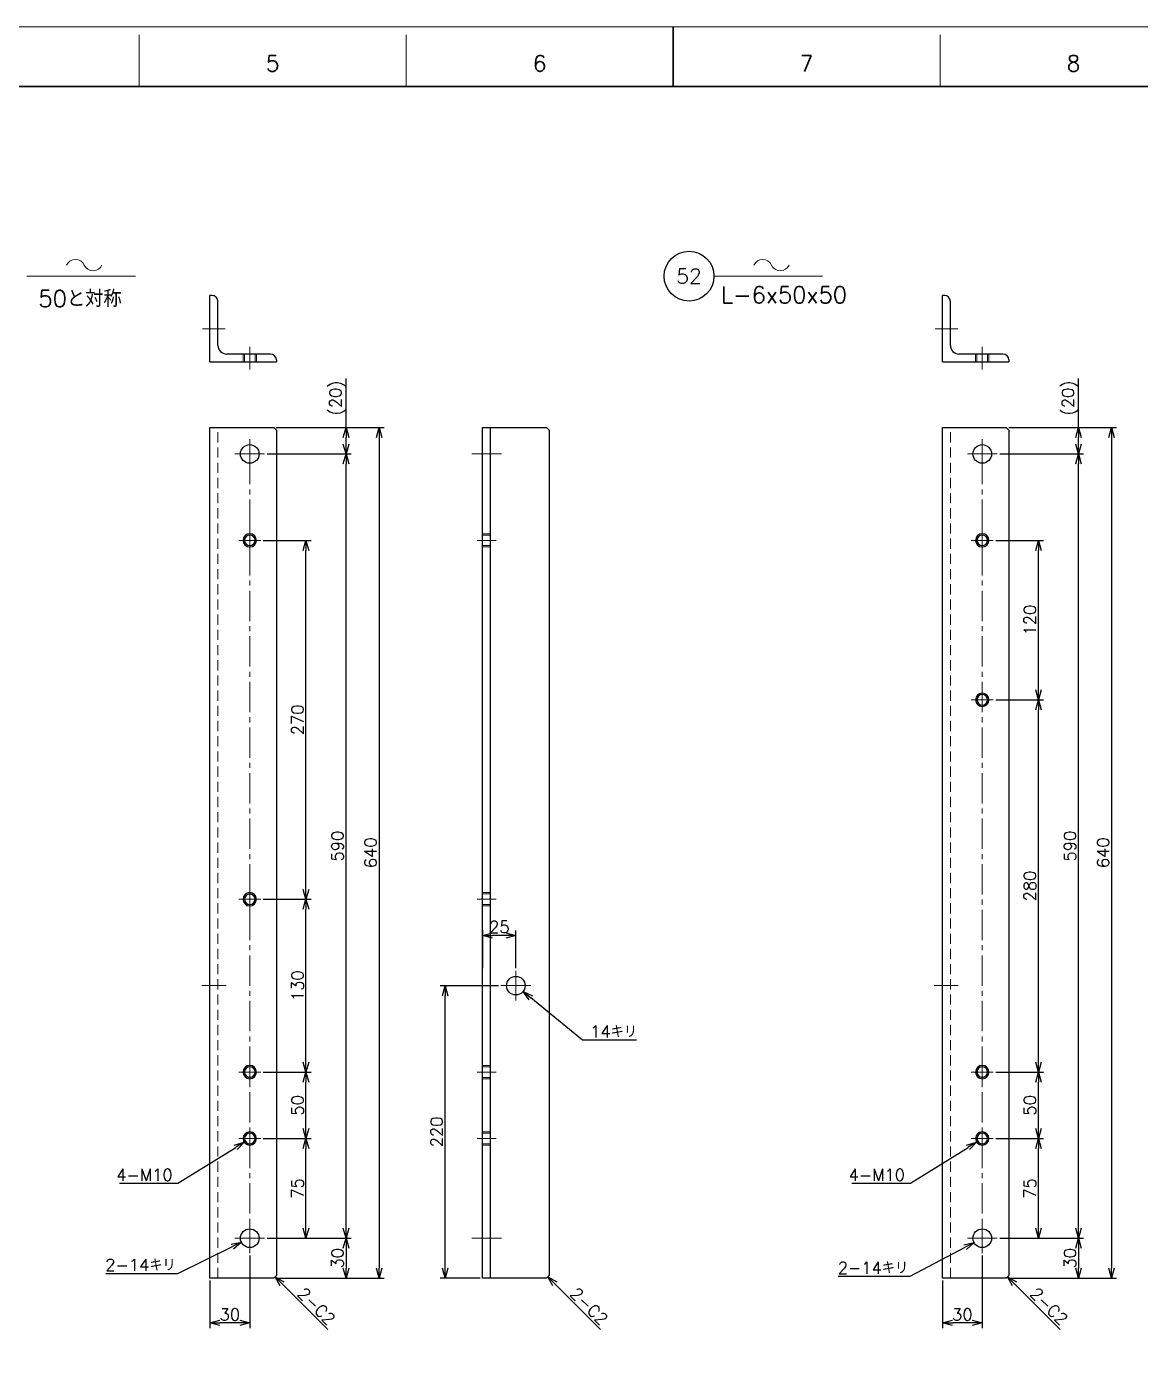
# Model space of a CAD drawing. Header units: millimetres. Extents: x 0 to 2485, y -14 to 1749.
# Drawn here: x 795 to 1633, y 741 to 1749 of the extents above; entities that cross this region are included whole.
import ezdxf
from ezdxf import colors
from ezdxf.entities.mleader import LeaderData, LeaderLine
from ezdxf.enums import TextEntityAlignment as Align
from ezdxf.math import Vec2, Vec3

# ---------------------------------------------------------------- set-up
doc = ezdxf.new("R2010")
doc.units = ezdxf.units.MM
doc.header["$LTSCALE"] = 1.2
doc.header["$PDMODE"] = 99
doc.header["$PDSIZE"] = 1
doc.linetypes.add('CENTER2', pattern=[28.575, 19.05, -3.175, 3.175, -3.175])
doc.linetypes.add('HIDDEN', pattern=[9.525, 6.35, -3.175])
for name, color, linetype, lineweight in [('04_HIDDEN', 2, 'HIDDEN', 13), ('05_CENTER', 4, 'CENTER2', 13), ('08_DIM', 3, 'Continuous', 13), ('90_FRAME', 5, 'Continuous', 35)]:
    doc.layers.add(name, color=color, linetype=linetype, lineweight=lineweight)
doc.layers.add('91_BLANK', color=5, linetype='Continuous', lineweight=0, plot=False)
doc.styles.add('KSS_TXT', font='txt.shx', dxfattribs={"bigfont": 'extfont2.shx'})
doc.styles.get("Standard").update_dxf_attribs({"font": 'txt.shx', "bigfont": 'extfont2.shx'})
doc.dimstyles.new('KSS_DIM', dxfattribs={"dimscale": 3, "dimtxt": 3, "dimasz": 2.5, "dimexe": 1.25, "dimexo": 0.625, "dimtad": 1, "dimdsep": 46, "dimtxsty": 'KSS_TXT', "dimblk": 'OPEN30', "dimcen": 0, "dimazin": 2, "dimtfac": 0.75, "dimtmove": 0, "dimatfit": 3, "dimldrblk": 'OPEN30', "dimfxl": 1.25, "dimtolj": 1, "dimarcsym": 0})
doc.dimstyles.new('KSS_DIM$3', dxfattribs={"dimscale": 3, "dimtxt": 3, "dimasz": 2.5, "dimexe": 1.25, "dimexo": 0.625, "dimtad": 1, "dimtih": 1, "dimtoh": 1, "dimdsep": 46, "dimtxsty": 'KSS_TXT', "dimblk": 'OPEN30', "dimcen": 0, "dimazin": 2, "dimtfac": 0.75, "dimtofl": 0, "dimtmove": 0, "dimatfit": 3, "dimldrblk": 'OPEN30', "dimfxl": 1.25, "dimtolj": 1, "dimarcsym": 0})

# ---------------------------------------------------------------- blocks, each defined once
blk = doc.blocks.new('M10Tz_1_1')
at = {"color": 0}
for radius in [5, 4]:
    blk.add_circle((0, 0), radius, dxfattribs=at)
at = {"layer": '05_CENTER'}
for p, q in [((8.3, 0), (-8.3, 0)), ((0, -8.3), (0, 8.3))]:
    blk.add_line(p, q, dxfattribs=at)
blk = doc.blocks.new('p1ba05')
for centre, start, end in [((-2.95, 0.29), 24.2276, 155.5758), ((0, 1.62), 204.2276, 335.5758)]:
    blk.add_arc(centre, 1.62, start, end)
blk = doc.blocks.new('_Open30')
at = {"color": 0, "linetype": 'ByBlock', "lineweight": -2}
for p, q in [((-1, 0.27), (0, 0)), ((0, 0), (-1, -0.27)), ((0, 0), (-1, 0))]:
    blk.add_line(p, q, dxfattribs=at)
blk = doc.blocks.new('*D159')
at = {"layer": '08_DIM', "color": 0, "lineweight": -2, "transparency": 16777216}
for p, q in [((975.8, 837.4), (1038.9, 837.4)), ((1035.1, 829.9), (1035.1, 814.9)), ((982.6, 807.4), (1038.9, 807.4))]:
    blk.add_line(p, q, dxfattribs=at)
at = {"layer": 'Defpoints', "color": 0, "transparency": 16777216}
for p in [(973.9, 837.4), (980.7, 807.4), (1035.1, 807.4)]:
    blk.add_point(p, dxfattribs=at)
at = {"layer": '08_DIM', "color": 0, "lineweight": -2, "transparency": 16777216, "xscale": 7.5, "yscale": 7.5, "zscale": 7.5}
for p, rotation in [((1035.1, 837.4), 90), ((1035.1, 807.4), 270)]:
    blk.add_blockref('_Open30', p, dxfattribs=dict(at, rotation=rotation))
at = {"layer": '08_DIM', "color": 0, "transparency": 16777216, "insert": (1028.7, 822.4), "char_height": 9, "attachment_point": 5, "rotation": 90, "style": 'KSS_TXT'}
blk.add_mtext('\\A1;30', dxfattribs=at)
blk = doc.blocks.new('*D160')
at = {"layer": '08_DIM', "color": 0, "lineweight": -2, "transparency": 16777216}
for p, q in [((972.9, 912.4), (1008.8, 912.4)), ((1005, 844.9), (1005, 904.9)), ((975.8, 837.4), (1008.8, 837.4))]:
    blk.add_line(p, q, dxfattribs=at)
at = {"layer": 'Defpoints', "color": 0, "transparency": 16777216}
for p in [(971, 912.4), (1005, 912.4), (973.9, 837.4)]:
    blk.add_point(p, dxfattribs=at)
at = {"layer": '08_DIM', "color": 0, "lineweight": -2, "transparency": 16777216, "xscale": 7.5, "yscale": 7.5, "zscale": 7.5}
for p, rotation in [((1005, 912.4), 90), ((1005, 837.4), 270)]:
    blk.add_blockref('_Open30', p, dxfattribs=dict(at, rotation=rotation))
at = {"layer": '08_DIM', "color": 0, "transparency": 16777216, "insert": (998.7, 874.9), "char_height": 9, "attachment_point": 5, "rotation": 90, "style": 'KSS_TXT'}
blk.add_mtext('\\A1;75', dxfattribs=at)
blk = doc.blocks.new('*D161')
at = {"layer": '08_DIM', "color": 0, "lineweight": -2, "transparency": 16777216}
for p, q in [((972.9, 962.4), (1008.8, 962.4)), ((1005, 919.9), (1005, 954.9)), ((972.9, 912.4), (1008.8, 912.4))]:
    blk.add_line(p, q, dxfattribs=at)
at = {"layer": 'Defpoints', "color": 0, "transparency": 16777216}
for p in [(971, 962.4), (1005, 962.4), (971, 912.4)]:
    blk.add_point(p, dxfattribs=at)
at = {"layer": '08_DIM', "color": 0, "lineweight": -2, "transparency": 16777216, "xscale": 7.5, "yscale": 7.5, "zscale": 7.5}
for p, rotation in [((1005, 962.4), 90), ((1005, 912.4), 270)]:
    blk.add_blockref('_Open30', p, dxfattribs=dict(at, rotation=rotation))
at = {"layer": '08_DIM', "color": 0, "transparency": 16777216, "insert": (998.7, 937.4), "char_height": 9, "attachment_point": 5, "rotation": 90, "style": 'KSS_TXT'}
blk.add_mtext('\\A1;50', dxfattribs=at)
blk = doc.blocks.new('*D162')
at = {"layer": '08_DIM', "color": 0, "lineweight": -2, "transparency": 16777216}
for p, q in [((972.9, 1092.4), (1008.8, 1092.4)), ((1005, 969.9), (1005, 1084.9)), ((972.9, 962.4), (1008.8, 962.4))]:
    blk.add_line(p, q, dxfattribs=at)
at = {"layer": 'Defpoints', "color": 0, "transparency": 16777216}
for p in [(971, 1092.4), (1005, 1092.4), (971, 962.4)]:
    blk.add_point(p, dxfattribs=at)
at = {"layer": '08_DIM', "color": 0, "lineweight": -2, "transparency": 16777216, "xscale": 7.5, "yscale": 7.5, "zscale": 7.5}
for p, rotation in [((1005, 1092.4), 90), ((1005, 962.4), 270)]:
    blk.add_blockref('_Open30', p, dxfattribs=dict(at, rotation=rotation))
at = {"layer": '08_DIM', "color": 0, "transparency": 16777216, "insert": (998.7, 1027.4), "char_height": 9, "attachment_point": 5, "rotation": 90, "style": 'KSS_TXT'}
blk.add_mtext('\\A1;130', dxfattribs=at)
blk = doc.blocks.new('*D163')
at = {"layer": '08_DIM', "color": 0, "lineweight": -2, "transparency": 16777216}
for p, q in [((972.9, 1362.4), (1008.8, 1362.4)), ((1005, 1099.9), (1005, 1354.9)), ((972.9, 1092.4), (1008.8, 1092.4))]:
    blk.add_line(p, q, dxfattribs=at)
at = {"layer": 'Defpoints', "color": 0, "transparency": 16777216}
for p in [(971, 1362.4), (1005, 1362.4), (971, 1092.4)]:
    blk.add_point(p, dxfattribs=at)
at = {"layer": '08_DIM', "color": 0, "lineweight": -2, "transparency": 16777216, "xscale": 7.5, "yscale": 7.5, "zscale": 7.5}
for p, rotation in [((1005, 1362.4), 90), ((1005, 1092.4), 270)]:
    blk.add_blockref('_Open30', p, dxfattribs=dict(at, rotation=rotation))
at = {"layer": '08_DIM', "color": 0, "transparency": 16777216, "insert": (998.7, 1227.4), "char_height": 9, "attachment_point": 5, "rotation": 90, "style": 'KSS_TXT'}
blk.add_mtext('\\A1;270', dxfattribs=at)
blk = doc.blocks.new('*D164')
at = {"layer": '08_DIM', "color": 0, "lineweight": -2, "transparency": 16777216}
for p, q in [((975.8, 1427.4), (1038.9, 1427.4)), ((1035.1, 844.9), (1035.1, 1419.9)), ((975.8, 837.4), (1038.9, 837.4))]:
    blk.add_line(p, q, dxfattribs=at)
at = {"layer": 'Defpoints', "color": 0, "transparency": 16777216}
for p in [(973.9, 1427.4), (1035.1, 1427.4), (973.9, 837.4)]:
    blk.add_point(p, dxfattribs=at)
at = {"layer": '08_DIM', "color": 0, "lineweight": -2, "transparency": 16777216, "xscale": 7.5, "yscale": 7.5, "zscale": 7.5}
for p, rotation in [((1035.1, 1427.4), 90), ((1035.1, 837.4), 270)]:
    blk.add_blockref('_Open30', p, dxfattribs=dict(at, rotation=rotation))
at = {"layer": '08_DIM', "color": 0, "transparency": 16777216, "insert": (1028.7, 1132.4), "char_height": 9, "attachment_point": 5, "rotation": 90, "style": 'KSS_TXT'}
blk.add_mtext('\\A1;590', dxfattribs=at)
blk = doc.blocks.new('*D165')
at = {"layer": '08_DIM', "color": 0, "lineweight": -2, "transparency": 16777216}
for p, q in [((1035.1, 1447.4), (1035.1, 1484.2)), ((982.6, 1447.4), (1038.9, 1447.4)), ((1035.1, 1434.9), (1035.1, 1439.9)), ((975.8, 1427.4), (1038.9, 1427.4))]:
    blk.add_line(p, q, dxfattribs=at)
at = {"layer": 'Defpoints', "color": 0, "transparency": 16777216}
for p in [(980.7, 1447.4), (1035.1, 1447.4), (973.9, 1427.4)]:
    blk.add_point(p, dxfattribs=at)
at = {"layer": '08_DIM', "color": 0, "lineweight": -2, "transparency": 16777216, "xscale": 7.5, "yscale": 7.5, "zscale": 7.5}
for p, rotation in [((1035.1, 1447.4), 90), ((1035.1, 1427.4), 270)]:
    blk.add_blockref('_Open30', p, dxfattribs=dict(at, rotation=rotation))
at = {"layer": '08_DIM', "color": 0, "transparency": 16777216, "insert": (1028.7, 1469.6), "char_height": 9, "attachment_point": 5, "rotation": 90, "style": 'KSS_TXT'}
blk.add_mtext('\\A1;(20)', dxfattribs=at)
blk = doc.blocks.new('*D166')
at = {"layer": '08_DIM', "color": 0, "lineweight": -2, "transparency": 16777216}
for p, q in [((982.6, 1447.4), (1063.7, 1447.4)), ((1060, 1439.9), (1060, 814.9)), ((982.6, 807.4), (1063.7, 807.4))]:
    blk.add_line(p, q, dxfattribs=at)
at = {"layer": 'Defpoints', "color": 0, "transparency": 16777216}
for p in [(980.7, 1447.4), (980.7, 807.4), (1060, 807.4)]:
    blk.add_point(p, dxfattribs=at)
at = {"layer": '08_DIM', "color": 0, "lineweight": -2, "transparency": 16777216, "xscale": 7.5, "yscale": 7.5, "zscale": 7.5}
for p, rotation in [((1060, 1447.4), 90), ((1060, 807.4), 270)]:
    blk.add_blockref('_Open30', p, dxfattribs=dict(at, rotation=rotation))
at = {"layer": '08_DIM', "color": 0, "transparency": 16777216, "insert": (1053.6, 1127.4), "char_height": 9, "attachment_point": 5, "rotation": 90, "style": 'KSS_TXT'}
blk.add_mtext('\\A1;640', dxfattribs=at)
blk = doc.blocks.new('*D167')
at = {"layer": '08_DIM', "color": 0, "lineweight": -2, "transparency": 16777216}
for p, q in [((962.7, 824.4), (962.7, 769.9)), ((932.7, 805.6), (932.7, 769.9)), ((955.2, 773.7), (940.2, 773.7))]:
    blk.add_line(p, q, dxfattribs=at)
at = {"layer": 'Defpoints', "color": 0, "transparency": 16777216}
for p in [(962.7, 826.3), (932.7, 807.4), (932.7, 773.7)]:
    blk.add_point(p, dxfattribs=at)
at = {"layer": '08_DIM', "color": 0, "lineweight": -2, "transparency": 16777216, "xscale": 7.5, "yscale": 7.5, "zscale": 7.5, "rotation": 180}
blk.add_blockref('_Open30', (932.7, 773.7), dxfattribs=at)
at = {"layer": '08_DIM', "color": 0, "lineweight": -2, "transparency": 16777216, "xscale": 7.5, "yscale": 7.5, "zscale": 7.5}
blk.add_blockref('_Open30', (962.7, 773.7), dxfattribs=at)
at = {"layer": '08_DIM', "color": 0, "transparency": 16777216, "insert": (947.7, 780), "char_height": 9, "attachment_point": 5, "style": 'KSS_TXT'}
blk.add_mtext('\\A1;30', dxfattribs=at)
blk = doc.blocks.new('*D168')
at = {"layer": '08_DIM', "color": 0, "lineweight": -2, "transparency": 16777216}
for p, q in [((1149.8, 1027.4), (1105.9, 1027.4)), ((1109.7, 814.9), (1109.7, 1019.9)), ((1136, 807.4), (1105.9, 807.4))]:
    blk.add_line(p, q, dxfattribs=at)
at = {"layer": 'Defpoints', "color": 0, "transparency": 16777216}
for p in [(1109.7, 1027.4), (1151.7, 1027.4), (1137.9, 807.4)]:
    blk.add_point(p, dxfattribs=at)
at = {"layer": '08_DIM', "color": 0, "lineweight": -2, "transparency": 16777216, "xscale": 7.5, "yscale": 7.5, "zscale": 7.5}
for p, rotation in [((1109.7, 1027.4), 90), ((1109.7, 807.4), 270)]:
    blk.add_blockref('_Open30', p, dxfattribs=dict(at, rotation=rotation))
at = {"layer": '08_DIM', "color": 0, "transparency": 16777216, "insert": (1103.3, 917.4), "char_height": 9, "attachment_point": 5, "rotation": 90, "style": 'KSS_TXT'}
blk.add_mtext('\\A1;220', dxfattribs=at)
blk = doc.blocks.new('*D169')
at = {"layer": '08_DIM', "color": 0, "lineweight": -2, "transparency": 16777216}
for p, q in [((1137.9, 1040.5), (1137.9, 1068.9)), ((1162.9, 1040.5), (1162.9, 1068.9)), ((1155.4, 1065.2), (1145.4, 1065.2))]:
    blk.add_line(p, q, dxfattribs=at)
at = {"layer": 'Defpoints', "color": 0, "transparency": 16777216}
for p in [(1137.9, 1065.2), (1137.9, 1038.6), (1162.9, 1038.6)]:
    blk.add_point(p, dxfattribs=at)
at = {"layer": '08_DIM', "color": 0, "lineweight": -2, "transparency": 16777216, "xscale": 7.5, "yscale": 7.5, "zscale": 7.5, "rotation": 180}
blk.add_blockref('_Open30', (1137.9, 1065.2), dxfattribs=at)
at = {"layer": '08_DIM', "color": 0, "lineweight": -2, "transparency": 16777216, "xscale": 7.5, "yscale": 7.5, "zscale": 7.5}
blk.add_blockref('_Open30', (1162.9, 1065.2), dxfattribs=at)
at = {"layer": '08_DIM', "color": 0, "transparency": 16777216, "insert": (1150.4, 1071.6), "char_height": 9, "attachment_point": 5, "style": 'KSS_TXT'}
blk.add_mtext('\\A1;25', dxfattribs=at)
blk = doc.blocks.new('*D170')
at = {"layer": '08_DIM', "color": 0, "lineweight": -2, "transparency": 16777216}
for p, q in [((1212.9, 986.5), (1174.1, 1018.3)), ((1253.5, 986.5), (1212.9, 986.5))]:
    blk.add_line(p, q, dxfattribs=at)
at = {"layer": 'Defpoints', "color": 0, "transparency": 16777216}
for p in [(1157.5, 1031.9), (1168.3, 1023)]:
    blk.add_point(p, dxfattribs=at)
at = {"layer": '08_DIM', "color": 0, "lineweight": -2, "transparency": 16777216, "xscale": 7.5, "yscale": 7.5, "zscale": 7.5, "rotation": 140.720822462114}
blk.add_blockref('_Open30', (1168.3, 1023), dxfattribs=at)
at = {"layer": '08_DIM', "color": 0, "transparency": 16777216, "insert": (1236.4, 992.9), "char_height": 9, "attachment_point": 5, "style": 'KSS_TXT'}
blk.add_mtext('\\A1;14キリ', dxfattribs=at)
blk = doc.blocks.new('*D171')
at = {"layer": '08_DIM', "color": 0, "lineweight": -2, "transparency": 16777216}
for p, q in [((908.5, 810.9), (949.7, 831.1)), ((854.4, 810.9), (908.5, 810.9))]:
    blk.add_line(p, q, dxfattribs=at)
at = {"layer": 'Defpoints', "color": 0, "transparency": 16777216}
for p in [(969, 840.5), (956.4, 834.4)]:
    blk.add_point(p, dxfattribs=at)
at = {"layer": '08_DIM', "color": 0, "lineweight": -2, "transparency": 16777216, "xscale": 7.5, "yscale": 7.5, "zscale": 7.5, "rotation": 26.09176259698471}
blk.add_blockref('_Open30', (956.4, 834.4), dxfattribs=at)
at = {"layer": '08_DIM', "color": 0, "transparency": 16777216, "insert": (880.5, 817.3), "char_height": 9, "attachment_point": 5, "style": 'KSS_TXT'}
blk.add_mtext('\\A1;2-14キリ', dxfattribs=at)
blk = doc.blocks.new('*D172')
at = {"layer": '08_DIM', "color": 0, "lineweight": -2, "transparency": 16777216}
for p, q in [((908.6, 878.8), (952.1, 905.8)), ((864.7, 878.8), (908.6, 878.8))]:
    blk.add_line(p, q, dxfattribs=at)
at = {"layer": 'Defpoints', "color": 0, "transparency": 16777216}
for p in [(958.5, 909.8), (967, 915.1)]:
    blk.add_point(p, dxfattribs=at)
at = {"layer": '08_DIM', "color": 0, "lineweight": -2, "transparency": 16777216, "xscale": 7.5, "yscale": 7.5, "zscale": 7.5, "rotation": 31.90111735205874}
blk.add_blockref('_Open30', (958.5, 909.8), dxfattribs=at)
at = {"layer": '08_DIM', "color": 0, "transparency": 16777216, "insert": (883.5, 885.1), "char_height": 9, "attachment_point": 5, "style": 'KSS_TXT'}
blk.add_mtext('\\A1;4-M10', dxfattribs=at)
blk = doc.blocks.new('*D173')
at = {"layer": '08_DIM', "color": 0, "lineweight": -2, "transparency": 16777216}
blk.add_line((987, 803.1), (1021.4, 768.8), dxfattribs=at)
at = {"layer": 'Defpoints', "color": 0, "transparency": 16777216}
for p in [(981.7, 808.4), (1025.8, 764.4), (1025.8, 764.4)]:
    blk.add_point(p, dxfattribs=at)
at = {"layer": '08_DIM', "color": 0, "lineweight": -2, "transparency": 16777216, "xscale": 7.5, "yscale": 7.5, "zscale": 7.5, "rotation": 135}
blk.add_blockref('_Open30', (981.7, 808.4), dxfattribs=at)
at = {"layer": '08_DIM', "color": 0, "transparency": 16777216, "insert": (1012.9, 786.3), "char_height": 9, "attachment_point": 5, "rotation": 315, "style": 'KSS_TXT'}
blk.add_mtext('\\A1;2-C2', dxfattribs=at)
blk = doc.blocks.new('*D174')
at = {"layer": '08_DIM', "color": 0, "lineweight": -2, "transparency": 16777216}
blk.add_line((1192.2, 803.1), (1226.5, 768.8), dxfattribs=at)
at = {"layer": 'Defpoints', "color": 0, "transparency": 16777216}
for p in [(1186.9, 808.4), (1231, 764.4), (1231, 764.4)]:
    blk.add_point(p, dxfattribs=at)
at = {"layer": '08_DIM', "color": 0, "lineweight": -2, "transparency": 16777216, "xscale": 7.5, "yscale": 7.5, "zscale": 7.5, "rotation": 135}
blk.add_blockref('_Open30', (1186.9, 808.4), dxfattribs=at)
at = {"layer": '08_DIM', "color": 0, "transparency": 16777216, "insert": (1218, 786.3), "char_height": 9, "attachment_point": 5, "rotation": 315, "style": 'KSS_TXT'}
blk.add_mtext('\\A1;2-C2', dxfattribs=at)
blk = doc.blocks.new('AM_BALLOON1')
at = {"transparency": 16777216}
blk.add_circle((0, 0), 5, dxfattribs=at)
blk.add_attdef('B_NUMBER', text='', height=3, dxfattribs=at).set_placement((0, 0), align=Align.MIDDLE_CENTER)
blk = doc.blocks.new('_OPEN')
at = {"color": 0, "linetype": 'ByBlock'}
for p, q in [((-1, 0.17), (0, 0)), ((0, 0), (-1, -0.17)), ((0, 0), (-1, 0))]:
    blk.add_line(p, q, dxfattribs=at)
blk = doc.blocks.new('*D188')
at = {"layer": '08_DIM', "color": 0, "lineweight": -2, "transparency": 16777216}
for p, q in [((1526.8, 837.4), (1589.8, 837.4)), ((1586.1, 829.9), (1586.1, 814.9)), ((1533.6, 807.4), (1589.8, 807.4))]:
    blk.add_line(p, q, dxfattribs=at)
at = {"layer": 'Defpoints', "color": 0, "transparency": 16777216}
for p in [(1524.9, 837.4), (1531.7, 807.4), (1586.1, 807.4)]:
    blk.add_point(p, dxfattribs=at)
at = {"layer": '08_DIM', "color": 0, "lineweight": -2, "transparency": 16777216, "xscale": 7.5, "yscale": 7.5, "zscale": 7.5}
for p, rotation in [((1586.1, 837.4), 90), ((1586.1, 807.4), 270)]:
    blk.add_blockref('_Open30', p, dxfattribs=dict(at, rotation=rotation))
at = {"layer": '08_DIM', "color": 0, "transparency": 16777216, "insert": (1579.7, 822.4), "char_height": 9, "attachment_point": 5, "rotation": 90, "style": 'KSS_TXT'}
blk.add_mtext('\\A1;30', dxfattribs=at)
blk = doc.blocks.new('*D189')
at = {"layer": '08_DIM', "color": 0, "lineweight": -2, "transparency": 16777216}
for p, q in [((1523.9, 912.4), (1559.8, 912.4)), ((1556, 844.9), (1556, 904.9)), ((1526.8, 837.4), (1559.8, 837.4))]:
    blk.add_line(p, q, dxfattribs=at)
at = {"layer": 'Defpoints', "color": 0, "transparency": 16777216}
for p in [(1522, 912.4), (1556, 912.4), (1524.9, 837.4)]:
    blk.add_point(p, dxfattribs=at)
at = {"layer": '08_DIM', "color": 0, "lineweight": -2, "transparency": 16777216, "xscale": 7.5, "yscale": 7.5, "zscale": 7.5}
for p, rotation in [((1556, 912.4), 90), ((1556, 837.4), 270)]:
    blk.add_blockref('_Open30', p, dxfattribs=dict(at, rotation=rotation))
at = {"layer": '08_DIM', "color": 0, "transparency": 16777216, "insert": (1549.6, 874.9), "char_height": 9, "attachment_point": 5, "rotation": 90, "style": 'KSS_TXT'}
blk.add_mtext('\\A1;75', dxfattribs=at)
blk = doc.blocks.new('*D176')
at = {"layer": '08_DIM', "color": 0, "lineweight": -2, "transparency": 16777216}
for p, q in [((1523.9, 962.4), (1559.8, 962.4)), ((1556, 919.9), (1556, 954.9)), ((1523.9, 912.4), (1559.8, 912.4))]:
    blk.add_line(p, q, dxfattribs=at)
at = {"layer": 'Defpoints', "color": 0, "transparency": 16777216}
for p in [(1522, 962.4), (1556, 962.4), (1522, 912.4)]:
    blk.add_point(p, dxfattribs=at)
at = {"layer": '08_DIM', "color": 0, "lineweight": -2, "transparency": 16777216, "xscale": 7.5, "yscale": 7.5, "zscale": 7.5}
for p, rotation in [((1556, 962.4), 90), ((1556, 912.4), 270)]:
    blk.add_blockref('_Open30', p, dxfattribs=dict(at, rotation=rotation))
at = {"layer": '08_DIM', "color": 0, "transparency": 16777216, "insert": (1549.6, 937.4), "char_height": 9, "attachment_point": 5, "rotation": 90, "style": 'KSS_TXT'}
blk.add_mtext('\\A1;50', dxfattribs=at)
blk = doc.blocks.new('*D177')
at = {"layer": '08_DIM', "color": 0, "lineweight": -2, "transparency": 16777216}
for p, q in [((1523.9, 1242.4), (1559.8, 1242.4)), ((1556, 969.9), (1556, 1234.9)), ((1523.9, 962.4), (1559.8, 962.4))]:
    blk.add_line(p, q, dxfattribs=at)
at = {"layer": 'Defpoints', "color": 0, "transparency": 16777216}
for p in [(1522, 1242.4), (1556, 1242.4), (1522, 962.4)]:
    blk.add_point(p, dxfattribs=at)
at = {"layer": '08_DIM', "color": 0, "lineweight": -2, "transparency": 16777216, "xscale": 7.5, "yscale": 7.5, "zscale": 7.5}
for p, rotation in [((1556, 1242.4), 90), ((1556, 962.4), 270)]:
    blk.add_blockref('_Open30', p, dxfattribs=dict(at, rotation=rotation))
at = {"layer": '08_DIM', "color": 0, "transparency": 16777216, "insert": (1549.6, 1102.4), "char_height": 9, "attachment_point": 5, "rotation": 90, "style": 'KSS_TXT'}
blk.add_mtext('\\A1;280', dxfattribs=at)
blk = doc.blocks.new('*D178')
at = {"layer": '08_DIM', "color": 0, "lineweight": -2, "transparency": 16777216}
for p, q in [((1523.9, 1362.4), (1559.8, 1362.4)), ((1556, 1249.9), (1556, 1354.9)), ((1523.9, 1242.4), (1559.8, 1242.4))]:
    blk.add_line(p, q, dxfattribs=at)
at = {"layer": 'Defpoints', "color": 0, "transparency": 16777216}
for p in [(1522, 1362.4), (1556, 1362.4), (1522, 1242.4)]:
    blk.add_point(p, dxfattribs=at)
at = {"layer": '08_DIM', "color": 0, "lineweight": -2, "transparency": 16777216, "xscale": 7.5, "yscale": 7.5, "zscale": 7.5}
for p, rotation in [((1556, 1362.4), 90), ((1556, 1242.4), 270)]:
    blk.add_blockref('_Open30', p, dxfattribs=dict(at, rotation=rotation))
at = {"layer": '08_DIM', "color": 0, "transparency": 16777216, "insert": (1549.6, 1302.4), "char_height": 9, "attachment_point": 5, "rotation": 90, "style": 'KSS_TXT'}
blk.add_mtext('\\A1;120', dxfattribs=at)
blk = doc.blocks.new('*D179')
at = {"layer": '08_DIM', "color": 0, "lineweight": -2, "transparency": 16777216}
for p, q in [((1526.8, 1427.4), (1589.8, 1427.4)), ((1586.1, 844.9), (1586.1, 1419.9)), ((1526.8, 837.4), (1589.8, 837.4))]:
    blk.add_line(p, q, dxfattribs=at)
at = {"layer": 'Defpoints', "color": 0, "transparency": 16777216}
for p in [(1524.9, 1427.4), (1586.1, 1427.4), (1524.9, 837.4)]:
    blk.add_point(p, dxfattribs=at)
at = {"layer": '08_DIM', "color": 0, "lineweight": -2, "transparency": 16777216, "xscale": 7.5, "yscale": 7.5, "zscale": 7.5}
for p, rotation in [((1586.1, 1427.4), 90), ((1586.1, 837.4), 270)]:
    blk.add_blockref('_Open30', p, dxfattribs=dict(at, rotation=rotation))
at = {"layer": '08_DIM', "color": 0, "transparency": 16777216, "insert": (1579.7, 1132.4), "char_height": 9, "attachment_point": 5, "rotation": 90, "style": 'KSS_TXT'}
blk.add_mtext('\\A1;590', dxfattribs=at)
blk = doc.blocks.new('*D180')
at = {"layer": '08_DIM', "color": 0, "lineweight": -2, "transparency": 16777216}
for p, q in [((1586.1, 1447.4), (1586.1, 1484.2)), ((1533.6, 1447.4), (1589.8, 1447.4)), ((1586.1, 1434.9), (1586.1, 1439.9)), ((1526.8, 1427.4), (1589.8, 1427.4))]:
    blk.add_line(p, q, dxfattribs=at)
at = {"layer": 'Defpoints', "color": 0, "transparency": 16777216}
for p in [(1531.7, 1447.4), (1586.1, 1447.4), (1524.9, 1427.4)]:
    blk.add_point(p, dxfattribs=at)
at = {"layer": '08_DIM', "color": 0, "lineweight": -2, "transparency": 16777216, "xscale": 7.5, "yscale": 7.5, "zscale": 7.5}
for p, rotation in [((1586.1, 1447.4), 90), ((1586.1, 1427.4), 270)]:
    blk.add_blockref('_Open30', p, dxfattribs=dict(at, rotation=rotation))
at = {"layer": '08_DIM', "color": 0, "transparency": 16777216, "insert": (1579.7, 1469.6), "char_height": 9, "attachment_point": 5, "rotation": 90, "style": 'KSS_TXT'}
blk.add_mtext('\\A1;(20)', dxfattribs=at)
blk = doc.blocks.new('*D181')
at = {"layer": '08_DIM', "color": 0, "lineweight": -2, "transparency": 16777216}
for p, q in [((1533.6, 1447.4), (1614.7, 1447.4)), ((1611, 1439.9), (1611, 814.9)), ((1533.6, 807.4), (1614.7, 807.4))]:
    blk.add_line(p, q, dxfattribs=at)
at = {"layer": 'Defpoints', "color": 0, "transparency": 16777216}
for p in [(1531.7, 1447.4), (1531.7, 807.4), (1611, 807.4)]:
    blk.add_point(p, dxfattribs=at)
at = {"layer": '08_DIM', "color": 0, "lineweight": -2, "transparency": 16777216, "xscale": 7.5, "yscale": 7.5, "zscale": 7.5}
for p, rotation in [((1611, 1447.4), 90), ((1611, 807.4), 270)]:
    blk.add_blockref('_Open30', p, dxfattribs=dict(at, rotation=rotation))
at = {"layer": '08_DIM', "color": 0, "transparency": 16777216, "insert": (1604.6, 1127.4), "char_height": 9, "attachment_point": 5, "rotation": 90, "style": 'KSS_TXT'}
blk.add_mtext('\\A1;640', dxfattribs=at)
blk = doc.blocks.new('*D182')
at = {"layer": '08_DIM', "color": 0, "lineweight": -2, "transparency": 16777216}
for p, q in [((1513.7, 824.4), (1513.7, 769.9)), ((1483.7, 805.6), (1483.7, 769.9)), ((1506.2, 773.7), (1491.2, 773.7))]:
    blk.add_line(p, q, dxfattribs=at)
at = {"layer": 'Defpoints', "color": 0, "transparency": 16777216}
for p in [(1513.7, 826.3), (1483.7, 807.4), (1483.7, 773.7)]:
    blk.add_point(p, dxfattribs=at)
at = {"layer": '08_DIM', "color": 0, "lineweight": -2, "transparency": 16777216, "xscale": 7.5, "yscale": 7.5, "zscale": 7.5, "rotation": 180}
blk.add_blockref('_Open30', (1483.7, 773.7), dxfattribs=at)
at = {"layer": '08_DIM', "color": 0, "lineweight": -2, "transparency": 16777216, "xscale": 7.5, "yscale": 7.5, "zscale": 7.5}
blk.add_blockref('_Open30', (1513.7, 773.7), dxfattribs=at)
at = {"layer": '08_DIM', "color": 0, "transparency": 16777216, "insert": (1498.7, 780), "char_height": 9, "attachment_point": 5, "style": 'KSS_TXT'}
blk.add_mtext('\\A1;30', dxfattribs=at)
blk = doc.blocks.new('*D186')
at = {"layer": '08_DIM', "color": 0, "lineweight": -2, "transparency": 16777216}
for p, q in [((1459.5, 808.8), (1500.9, 830.7)), ((1405.4, 808.8), (1459.5, 808.8))]:
    blk.add_line(p, q, dxfattribs=at)
at = {"layer": 'Defpoints', "color": 0, "transparency": 16777216}
for p in [(1519.9, 840.7), (1507.5, 834.2)]:
    blk.add_point(p, dxfattribs=at)
at = {"layer": '08_DIM', "color": 0, "lineweight": -2, "transparency": 16777216, "xscale": 7.5, "yscale": 7.5, "zscale": 7.5, "rotation": 27.83649015720301}
blk.add_blockref('_Open30', (1507.5, 834.2), dxfattribs=at)
at = {"layer": '08_DIM', "color": 0, "transparency": 16777216, "insert": (1431.5, 815.2), "char_height": 9, "attachment_point": 5, "style": 'KSS_TXT'}
blk.add_mtext('\\A1;2-14キリ', dxfattribs=at)
blk = doc.blocks.new('*D187')
at = {"layer": '08_DIM', "color": 0, "lineweight": -2, "transparency": 16777216}
for p, q in [((1459.6, 878.8), (1503.1, 905.8)), ((1415.7, 878.8), (1459.6, 878.8))]:
    blk.add_line(p, q, dxfattribs=at)
at = {"layer": 'Defpoints', "color": 0, "transparency": 16777216}
for p in [(1509.4, 909.8), (1517.9, 915.1)]:
    blk.add_point(p, dxfattribs=at)
at = {"layer": '08_DIM', "color": 0, "lineweight": -2, "transparency": 16777216, "xscale": 7.5, "yscale": 7.5, "zscale": 7.5, "rotation": 31.90111735205939}
blk.add_blockref('_Open30', (1509.4, 909.8), dxfattribs=at)
at = {"layer": '08_DIM', "color": 0, "transparency": 16777216, "insert": (1434.4, 885.1), "char_height": 9, "attachment_point": 5, "style": 'KSS_TXT'}
blk.add_mtext('\\A1;4-M10', dxfattribs=at)
blk = doc.blocks.new('*D175')
at = {"layer": '08_DIM', "color": 0, "lineweight": -2, "transparency": 16777216}
blk.add_line((1538, 803.1), (1572.4, 768.8), dxfattribs=at)
at = {"layer": 'Defpoints', "color": 0, "transparency": 16777216}
for p in [(1532.7, 808.4), (1576.8, 764.4), (1576.8, 764.4)]:
    blk.add_point(p, dxfattribs=at)
at = {"layer": '08_DIM', "color": 0, "lineweight": -2, "transparency": 16777216, "xscale": 7.5, "yscale": 7.5, "zscale": 7.5, "rotation": 135}
blk.add_blockref('_Open30', (1532.7, 808.4), dxfattribs=at)
at = {"layer": '08_DIM', "color": 0, "transparency": 16777216, "insert": (1563.9, 786.3), "char_height": 9, "attachment_point": 5, "rotation": 315, "style": 'KSS_TXT'}
blk.add_mtext('\\A1;2-C2', dxfattribs=at)

msp = doc.modelspace()

# ---------------------------------------------------------------- linework, layer by layer
at = {"color": 0}
for p, q in [((934.205, 1546.607), (932.705, 1546.607)), ((932.705, 1496.607), (932.705, 1546.607)), ((938.705, 1509.107), (938.705, 1542.107)), ((1485.192, 1546.607), (1483.692, 1546.607)), ((1483.692, 1496.607), (1483.692, 1546.607)), ((1489.692, 1509.107), (1489.692, 1542.107)), ((978.205, 1502.607), (945.205, 1502.607)), ((1529.192, 1502.607), (1496.192, 1502.607)), ((932.705, 1496.607), (982.705, 1496.607)), ((982.705, 1498.107), (982.705, 1496.607)), ((1483.692, 1496.607), (1533.692, 1496.607)), ((1533.692, 1498.107), (1533.692, 1496.607)), ((1143.869, 807.439), (1143.869, 1447.439))]:
    msp.add_line(p, q, dxfattribs=at)
for points in [[(980.705, 807.439), (932.705, 807.439), (932.705, 1447.439), (980.705, 1447.439), (982.705, 1445.439), (982.705, 809.439)], [(1185.869, 807.439), (1137.869, 807.439), (1137.869, 1447.439), (1185.869, 1447.439), (1187.869, 1445.439), (1187.869, 809.439)], [(1531.692, 807.439), (1483.692, 807.439), (1483.692, 1447.439), (1531.692, 1447.439), (1533.692, 1445.439), (1533.692, 809.439)]]:
    msp.add_lwpolyline(points, close=True, dxfattribs=at)
for centre in [(962.705, 1427.439), (1513.692, 1427.439), (1162.869, 1027.439), (962.705, 837.439), (1513.692, 837.439)]:
    msp.add_circle(centre, 7, dxfattribs=at)
for centre, radius, start, end in [((934.205, 1542.107), 4.5, 0, 90), ((1485.192, 1542.107), 4.5, 0, 90), ((945.205, 1509.107), 6.5, 180, 270), ((978.205, 1498.107), 4.5, 0, 90), ((1496.192, 1509.107), 6.5, 180, 270), ((1529.192, 1498.107), 4.5, 0, 90)]:
    msp.add_arc(centre, radius, start, end, dxfattribs=at)
at = {"layer": '04_HIDDEN'}
for p, q in [((957.705, 1502.607), (957.705, 1496.607)), ((958.705, 1502.607), (958.705, 1496.607)), ((966.705, 1502.607), (966.705, 1496.607)), ((967.705, 1502.607), (967.705, 1496.607)), ((1508.692, 1502.607), (1508.692, 1496.607)), ((1509.692, 1502.607), (1509.692, 1496.607)), ((1517.692, 1502.607), (1517.692, 1496.607)), ((1518.692, 1502.607), (1518.692, 1496.607)), ((938.705, 807.439), (938.705, 1447.439)), ((1489.692, 807.439), (1489.692, 1447.439)), ((1143.869, 1367.439), (1137.869, 1367.439)), ((1143.869, 1366.439), (1137.869, 1366.439)), ((1143.869, 1358.439), (1137.869, 1358.439)), ((1143.869, 1357.439), (1137.869, 1357.439)), ((1143.869, 1097.439), (1137.869, 1097.439)), ((1143.869, 1096.439), (1137.869, 1096.439)), ((1143.869, 1088.439), (1137.869, 1088.439)), ((1143.869, 1087.439), (1137.869, 1087.439)), ((1143.869, 967.439), (1137.869, 967.439)), ((1143.869, 966.439), (1137.869, 966.439)), ((1143.869, 958.439), (1137.869, 958.439)), ((1143.869, 957.439), (1137.869, 957.439)), ((1143.869, 917.439), (1137.869, 917.439)), ((1143.869, 916.439), (1137.869, 916.439)), ((1143.869, 908.439), (1137.869, 908.439)), ((1143.869, 907.439), (1137.869, 907.439))]:
    msp.add_line(p, q, dxfattribs=at)
at = {"layer": '05_CENTER'}
for p, q in [((927.21, 1521.607), (944.312, 1521.607)), ((1478.197, 1521.607), (1495.299, 1521.607)), ((962.705, 1508.102), (962.705, 1491)), ((1513.692, 1508.102), (1513.692, 1491)), ((962.705, 1416.253), (962.705, 1438.625)), ((1513.692, 1416.253), (1513.692, 1438.625)), ((951.519, 1427.439), (973.891, 1427.439)), ((962.705, 1427.439), (962.705, 837.439)), ((1129.726, 1427.439), (1152.098, 1427.439)), ((1502.506, 1427.439), (1524.878, 1427.439)), ((1513.692, 1427.439), (1513.692, 837.439)), ((1147.955, 1362.439), (1133.783, 1362.439)), ((1147.955, 1092.439), (1133.783, 1092.439)), ((1162.869, 1016.253), (1162.869, 1038.625)), ((944.879, 1027.439), (926.693, 1027.439)), ((1151.683, 1027.439), (1174.055, 1027.439)), ((1477.518, 1027.439), (1495.704, 1027.439)), ((1147.955, 962.439), (1133.783, 962.439)), ((1147.955, 912.439), (1133.783, 912.439)), ((962.705, 826.253), (962.705, 848.625)), ((1513.692, 826.253), (1513.692, 848.625)), ((951.519, 837.439), (973.891, 837.439)), ((1129.726, 837.439), (1152.098, 837.439)), ((1502.506, 837.439), (1524.878, 837.439))]:
    msp.add_line(p, q, dxfattribs=at)
at = {"layer": '08_DIM'}
for p, q in [((794.986, 1561.126), (876.634, 1561.126)), ((1311.911, 1561.126), (1393.56, 1561.126))]:
    msp.add_line(p, q, dxfattribs=at)
at = {"layer": '90_FRAME'}
msp.add_line((1281.127, 1748.759), (1281.127, 1703.874), dxfattribs=at)
at = {"layer": '90_FRAME', "color": 4, "lineweight": 13}
for p, q in [((879.527, 1703.874), (879.527, 1742.759)), ((1080.327, 1703.874), (1080.327, 1742.759)), ((1481.927, 1703.874), (1481.927, 1742.759))]:
    msp.add_line(p, q, dxfattribs=at)
at = {"layer": '90_FRAME'}
msp.add_lwpolyline([(116.538, 38.712), (2445.717, 38.712), (2445.717, 1703.874), (116.538, 1703.874)], close=True, dxfattribs=at)
at = {"layer": '91_BLANK'}
msp.add_lwpolyline([(0, 0), (2484.603, 0), (2484.603, 1748.759), (0, 1748.759)], close=True, dxfattribs=at)

# ---------------------------------------------------------------- block references
at = {"xscale": -1}
for p in [(962.705, 1362.439), (1513.692, 1362.439), (1513.692, 1242.439), (962.705, 1092.439), (962.705, 962.439), (1513.692, 962.439), (962.705, 912.439), (1513.692, 912.439)]:
    msp.add_blockref('M10Tz_1_1', p, dxfattribs=at)
at = {"layer": '08_DIM', "xscale": 4.5, "yscale": 4.5, "zscale": 4.5}
for p in [(844.875, 1565.229), (1361.801, 1565.229)]:
    msp.add_blockref('p1ba05', p, dxfattribs=at)

# ---------------------------------------------------------------- texts
at = {"layer": '08_DIM', "style": 'KSS_TXT'}
for s, p in [('50と対称', (803.686, 1538.013)), ('L-6x50x50', (1317.183, 1540.869))]:
    msp.add_text(s, height=12.5, dxfattribs=at).set_placement(p)
at = {"layer": '90_FRAME', "color": 0, "lineweight": 13, "style": 'KSS_TXT'}
for s, p in [('5', (979.927, 1711.619)), ('6', (1180.727, 1711.619)), ('7', (1381.527, 1711.619)), ('8', (1582.328, 1711.619))]:
    msp.add_text(s, height=12, dxfattribs=at).set_placement(p, align=Align.BOTTOM_CENTER)

# ---------------------------------------------------------------- dimensions: what is measured, and where the dimension line sits
at = {"layer": '08_DIM'}
for base, p1, p2, picture, middle in [((1035.104, 1447.439), (973.891, 1427.439), (980.705, 1447.439), '*D165', (1028.729, 1469.564)), ((1586.091, 1447.439), (1524.878, 1427.439), (1531.692, 1447.439), '*D180', (1579.716, 1469.564))]:
    dim = msp.add_linear_dim(base=base, p1=p1, p2=p2, angle=90, text='(<>)', dimstyle='KSS_DIM', override={"dimarcsym": 1}, dxfattribs=at)
    dim.commit()
    dim.dimension.update_dxf_attribs({"geometry": picture, "text_midpoint": middle})
for base, p1, p2, angle, picture, middle in [((1059.998, 807.439), (980.705, 1447.439), (980.705, 807.439), 90, '*D166', (1053.623, 1127.439)), ((1610.984, 807.439), (1531.692, 1447.439), (1531.692, 807.439), 90, '*D181', (1604.609, 1127.439)), ((1035.104, 1427.439), (973.891, 837.439), (973.891, 1427.439), 90, '*D164', (1028.729, 1132.439)), ((1586.091, 1427.439), (1524.878, 837.439), (1524.878, 1427.439), 90, '*D179', (1579.716, 1132.439)), ((1005.026, 1362.439), (971.046, 1092.439), (971.046, 1362.439), 90, '*D163', (998.651, 1227.439)), ((1556.013, 1362.439), (1522.033, 1242.439), (1522.033, 1362.439), 90, '*D178', (1549.638, 1302.439)), ((1556.013, 1242.439), (1522.033, 962.439), (1522.033, 1242.439), 90, '*D177', (1549.638, 1102.439)), ((1005.026, 1092.439), (971.046, 962.439), (971.046, 1092.439), 90, '*D162', (998.651, 1027.439)), ((1137.869, 1065.194), (1162.869, 1038.625), (1137.869, 1038.625), 180, '*D169', (1150.369, 1071.569)), ((1109.651, 1027.439), (1137.869, 807.439), (1151.683, 1027.439), 90, '*D168', (1103.276, 917.439)), ((1005.026, 962.439), (971.046, 912.439), (971.046, 962.439), 90, '*D161', (998.651, 937.439)), ((1556.013, 962.439), (1522.033, 912.439), (1522.033, 962.439), 90, '*D176', (1549.638, 937.439)), ((1005.026, 912.439), (973.891, 837.439), (971.046, 912.439), 90, '*D160', (998.651, 874.939)), ((1556.013, 912.439), (1524.878, 837.439), (1522.033, 912.439), 90, '*D189', (1549.638, 874.939)), ((1035.104, 807.439), (973.891, 837.439), (980.705, 807.439), 90, '*D159', (1028.729, 822.439)), ((1586.091, 807.439), (1524.878, 837.439), (1531.692, 807.439), 90, '*D188', (1579.716, 822.439)), ((932.705, 773.655), (962.705, 826.253), (932.705, 807.439), 180, '*D167', (947.705, 780.03)), ((1483.692, 773.655), (1513.692, 826.253), (1483.692, 807.439), 180, '*D182', (1498.692, 780.03))]:
    dim = msp.add_linear_dim(base=base, p1=p1, p2=p2, angle=angle, dimstyle='KSS_DIM', override={"dimarcsym": 1}, dxfattribs=at)
    dim.commit()
    dim.dimension.update_dxf_attribs({"geometry": picture, "text_midpoint": middle})
for p1, p2, text, picture, middle in [((1157.45, 1031.871), (1168.287, 1023.008), '<>キリ', '*D170', (1236.366, 986.527)), ((966.95, 915.082), (958.46, 909.797), '4-M<>', '*D172', (883.462, 878.752)), ((1517.937, 915.082), (1509.447, 909.797), '4-M<>', '*D187', (1434.449, 878.752)), ((968.992, 840.518), (956.419, 834.361), '2-<>キリ', '*D171', (880.535, 810.899)), ((1519.882, 840.708), (1507.502, 834.171), '2-<>キリ', '*D186', (1431.537, 808.829))]:
    dim = msp.add_diameter_dim_2p(p1=p1, p2=p2, text=text, dimstyle='KSS_DIM$3', override={"dimpost": '<>', "dimtix": 1, "dimarcsym": 1}, dxfattribs=at)
    dim.commit()
    dim.dimension.update_dxf_attribs({"geometry": picture, "text_midpoint": middle, "dimtype": 163})
for base, p1, p2, picture, middle in [((1025.787, 764.358), (981.705, 808.439), (1025.787, 764.358), '*D173', (1008.37, 781.774)), ((1230.95, 764.358), (1186.869, 808.439), (1230.95, 764.358), '*D174', (1213.534, 781.774)), ((1576.774, 764.358), (1532.692, 808.439), (1576.774, 764.358), '*D175', (1559.357, 781.774))]:
    dim = msp.add_linear_dim(base=base, p1=p1, p2=p2, angle=315, text='2-C2', dimstyle='KSS_DIM', override={"dimse1": 1, "dimse2": 1, "dimsd2": 1, "dimarcsym": 1}, dxfattribs=at)
    dim.commit()
    dim.dimension.update_dxf_attribs({"geometry": picture, "text_midpoint": middle, "dimtype": 161})

# ---------------------------------------------------------------- leaders
ml = msp.add_multileader_block('Standard', dxfattribs=at)
ml.set_content('AM_BALLOON1', color=256, scale=3.75)
ml.set_attribute('B_NUMBER', '52', width=0)
ml.set_leader_properties(color=256, linetype='ByLayer', lineweight=-1)
ml.set_arrow_properties(name='OPEN')
ml.build(insert=Vec2(0, 0))
ml.multileader.update_dxf_attribs({"leader_type": 0, "has_dogleg": 0, "text_right_attachment_type": 6, "dogleg_length": 0, "arrow_head_size": 7.5, "scale": 2.5, "block_connection_type": 1})
ctx = ml.context
ctx.base_point, ctx.scale, ctx.char_height, ctx.arrow_head_size, ctx.landing_gap_size, ctx.plane_origin = Vec3(1293.135, 1561.15), 2.5, 15, 7.5, 7.5, Vec3(1293.135, 1561.15)
ctx.right_attachment, ctx.attachment_type = 6, 1
notes = []
notes.append((ctx, [(0, (0, 0, 0), (0, 0), (1, 0), 1, [])]))
ctx.block.insert = Vec3(1293.135, 1561.15)
ml = msp.add_multileader_block('Standard', dxfattribs=at)
ml.set_content('AM_BALLOON1', color=256, scale=3.75)
ml.set_attribute('B_NUMBER', '53', width=0)
ml.set_leader_properties(color=256, linetype='ByLayer', lineweight=-1)
ml.set_arrow_properties(name='OPEN')
ml.build(insert=Vec2(0, 0))
ml.multileader.update_dxf_attribs({"leader_type": 0, "has_dogleg": 0, "text_right_attachment_type": 6, "dogleg_length": 0, "arrow_head_size": 7.5, "scale": 2.5, "block_connection_type": 1})
ctx = ml.context
ctx.base_point, ctx.scale, ctx.char_height, ctx.arrow_head_size, ctx.landing_gap_size, ctx.plane_origin = Vec3(1920.562, 1561.15), 2.5, 15, 7.5, 7.5, Vec3(1920.562, 1561.15)
ctx.right_attachment, ctx.attachment_type = 6, 1
notes.append((ctx, [(0, (0, 0, 0), (0, 0), (1, 0), 1, [])]))
ctx.block.insert = Vec3(1920.562, 1561.15)
for ctx, leaders in notes:
    for number, flags, end, landing, length, lines in leaders:
        leader = LeaderData()
        leader.index, (leader.has_last_leader_line, leader.has_dogleg_vector, leader.attachment_direction) = number, flags
        leader.last_leader_point, leader.dogleg_vector, leader.dogleg_length = Vec3(end), Vec3(landing), length
        for number, points, colour, breaks in lines:
            line = LeaderLine()
            line.index, line.vertices, line.color, line.breaks = number, Vec3.list(points), colors.encode_raw_color(colour), breaks
            leader.lines.append(line)
        ctx.leaders.append(leader)

doc.saveas('drawing.dxf')
